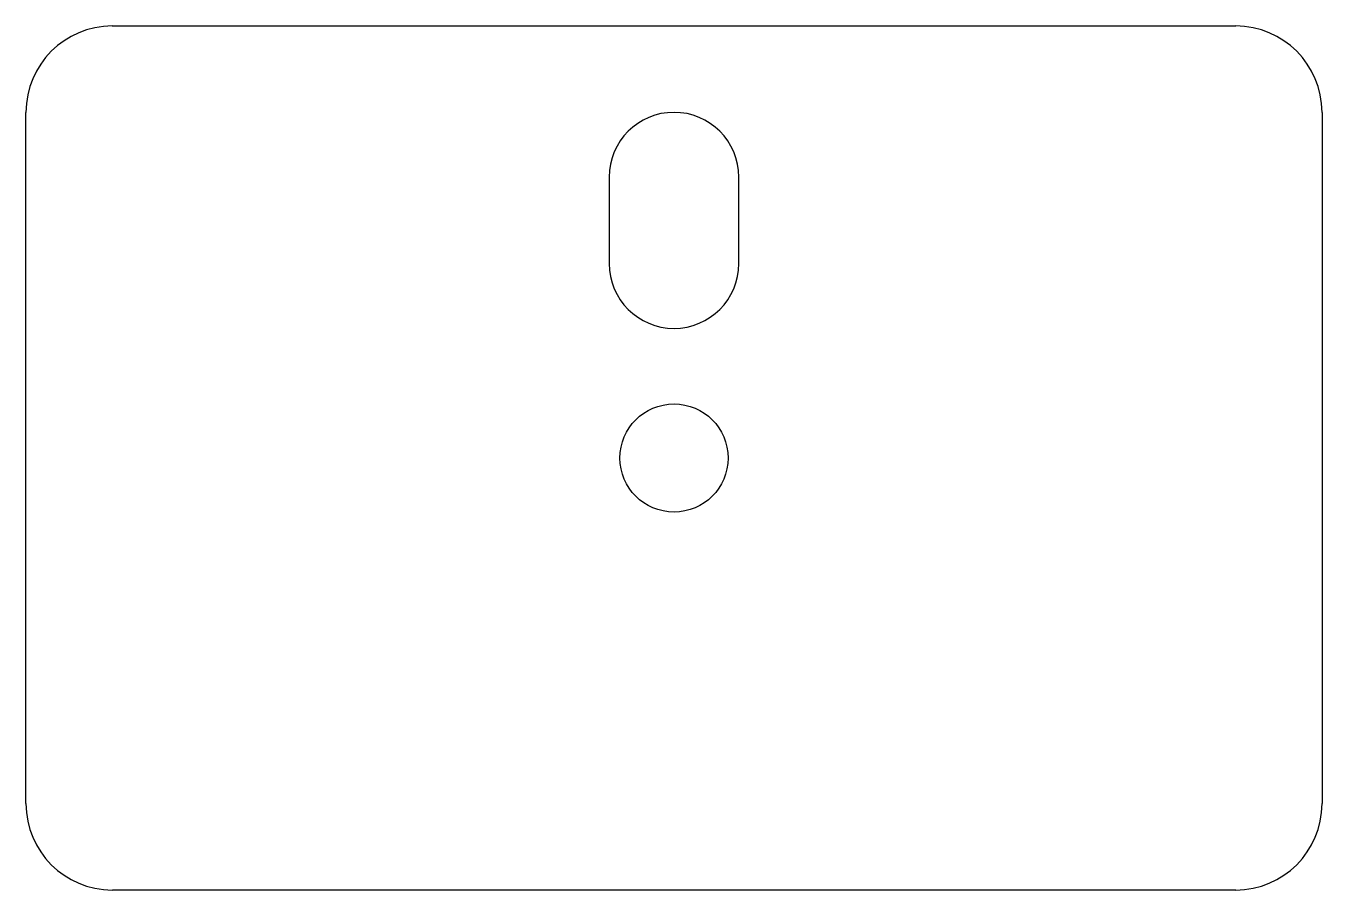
# Model space of a CAD drawing. Extents: x -10 to 50, y -10 to 30.
import ezdxf

# ---------------------------------------------------------------- set-up
doc = ezdxf.new("R2010")
doc.units = 0
doc.layers.add('WHITE', color=7, linetype='CONTINUOUS')

msp = doc.modelspace()

# ---------------------------------------------------------------- linework, layer by layer
at = {"layer": 'WHITE', "linetype": 'CONTINUOUS'}
for p, q in [((-6, 30), (46, 30)), ((-10, -6), (-10, 26)), ((50, 26), (50, -6)), ((17, 23), (17, 19)), ((23, 19), (23, 23)), ((46, -10), (-6, -10))]:
    msp.add_line(p, q, dxfattribs=at)
at = {"layer": 'WHITE'}
msp.add_circle((20, 10), 2.5, dxfattribs=at)
for centre, radius, start, end in [((-6, 26), 4, 90, 180), ((46, 26), 4, 0, 90), ((20, 23), 3, 0, 180), ((20, 19), 3, -180, 0), ((-6, -6), 4, -180, -90), ((46, -6), 4, -90, 0)]:
    msp.add_arc(centre, radius, start, end, dxfattribs=at)

doc.saveas('drawing.dxf')
